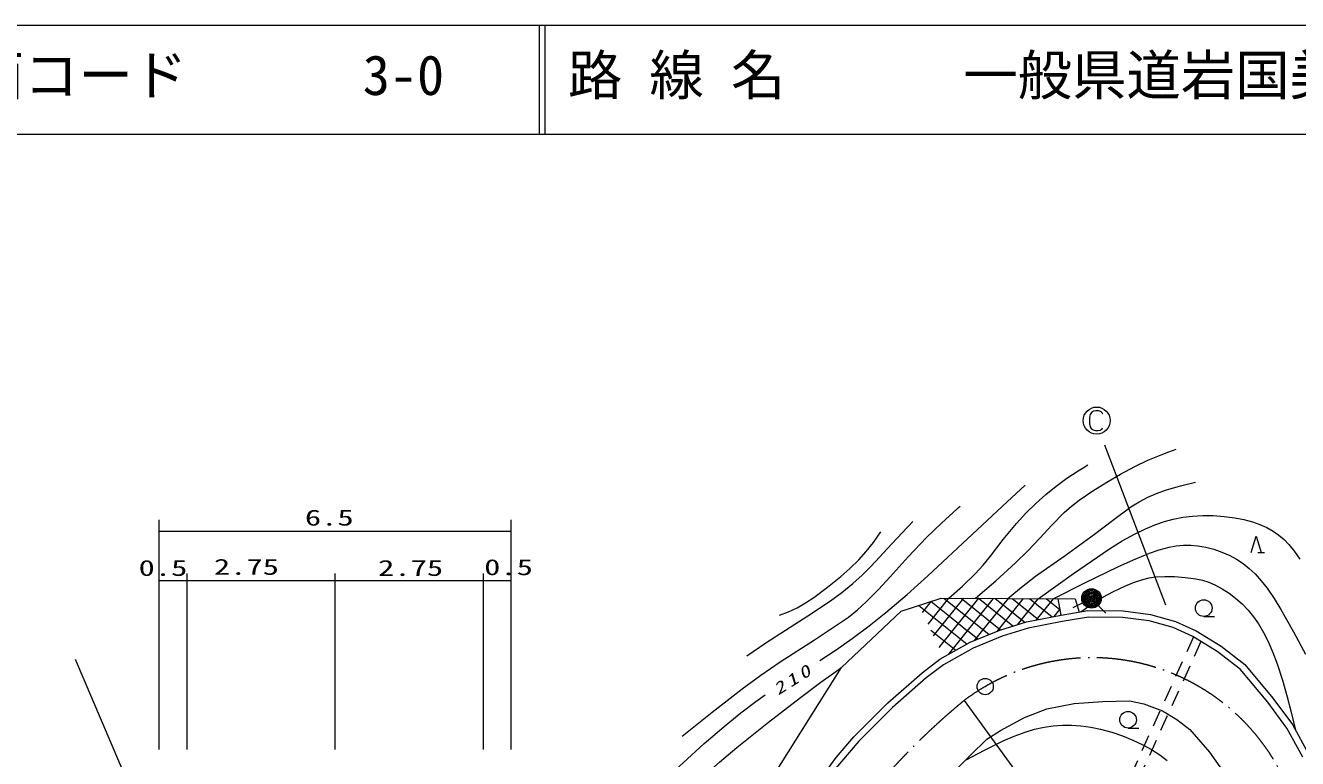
# Model space of a CAD drawing. Units: millimetres, scale not verified. Extents: x 57153 to 697153, y 5108 to 365108.
# Drawn here: x 147659 to 264618, y 297681 to 365108 of the extents above; entities that cross this region are included whole.
import ezdxf
from ezdxf.enums import TextEntityAlignment as Align

# ---------------------------------------------------------------- set-up
doc = ezdxf.new("R2010")
doc.units = ezdxf.units.MM
doc.header["$LTSCALE"] = 1000
doc.linetypes.add('USER1', pattern=[7.000001, 5.508197, -0.688525, 0.114754, -0.688525])
doc.linetypes.add('USER2', pattern=[2.5, 1.5, -1])
for name, color, linetype, lineweight in [('S-SUV', 7, 'Continuous', 13), ('S-SUV-HICN', 1, 'Continuous', 13), ('S-SUV-LWCN', 7, 'Continuous', 13)]:
    doc.layers.add(name, color=color, linetype=linetype, lineweight=lineweight)
doc.styles.add('ＭＳ ゴシック', font='')
doc.styles.get('ＭＳ ゴシック').set_extended_font_data('MS Gothic')

# ---------------------------------------------------------------- blocks, each defined once
blk = doc.blocks.new('BUHIN15')
at = {"color": 7, "linetype": 'Continuous', "lineweight": 13}
blk.add_lwpolyline([(550, 594), (500, 712), (412, 800), (294, 869), (150, 906), (-94, 906), (-288, 869), (-488, 731), (-606, 556), (-656, 306), (-656, -306), (-606, -569), (-512, -725), (-331, -856), (-106, -906), (131, -906), (312, -888), (406, -831), (494, -750), (531, -662)], dxfattribs=at)
blk.add_circle((0, 0), 1244, dxfattribs=at)
blk = doc.blocks.new('BUHIN16')
at = {"color": 7, "linetype": 'Continuous', "lineweight": 13}
blk.add_line((146, -746), (746, -746), dxfattribs=at)
blk.add_lwpolyline([(-458, -746), (0, 750), (458, -746)], dxfattribs=at)
blk = doc.blocks.new('BUHIN17')
at = {"color": 7, "linetype": 'Continuous', "lineweight": 13}
blk.add_line((0, -765), (995, -765), dxfattribs=at)
blk.add_circle((0, 0), 765, dxfattribs=at)
blk = doc.blocks.new('BUHIN18')
at = {"color": 7, "linetype": 'Continuous', "lineweight": 13}
for radius in [896, 792, 688, 580, 477, 351, 243, 140, 27]:
    blk.add_circle((0, 0), radius, dxfattribs=at)
blk = doc.blocks.new('BUHIN19')
at = {"color": 7, "linetype": 'Continuous', "lineweight": 13}
for radius in [746, 22.5]:
    blk.add_circle((0, 0), radius, dxfattribs=at)

msp = doc.modelspace()

# ---------------------------------------------------------------- linework, layer by layer
at = {"layer": 'S-SUV'}
for p, q in [((697153, 365108), (57153, 365108)), ((194903, 365108), (194903, 355108)), ((195403, 365108), (195403, 355108)), ((57153, 355108), (697153, 355108)), ((246870, 326525), (252488, 311811)), ((159925, 319646), (159925, 298515)), ((192288, 319646), (192288, 298515)), ((159925, 318589), (192288, 318589)), ((162483, 314697), (162483, 298515)), ((176106, 314697), (176106, 298515)), ((189730, 314697), (189730, 298515)), ((192288, 314030), (159925, 314030)), ((228162, 311230), (231848, 312445)), ((230643, 310048), (232571, 312440)), ((231157, 308979), (233940, 312431)), ((231672, 307910), (235309, 312422)), ((231848, 312445), (244167, 312364)), ((232102, 312443), (236267, 309086)), ((232520, 307256), (236678, 312413)), ((233675, 312433), (237304, 309507)), ((234928, 308536), (238046, 312404)), ((238427, 309860), (235248, 312422)), ((236821, 312412), (239550, 310212)), ((236985, 309381), (239415, 312395)), ((238394, 312402), (240792, 310469)), ((238856, 309994), (240784, 312386)), ((239968, 312391), (242051, 310712)), ((242153, 312377), (240582, 310428)), ((241541, 312381), (242762, 311396)), ((242579, 312374), (242861, 310868)), ((244167, 312364), (244533, 311157)), ((222695, 306067), (228162, 311230)), ((229812, 311773), (234235, 308208)), ((230128, 311116), (230964, 312153)), ((230919, 312139), (232607, 310778)), ((242748, 311408), (242211, 310742)), ((242876, 310871), (245338, 311295)), ((244865, 312006), (243970, 311558)), ((245338, 311295), (248582, 311267)), ((246295, 311761), (246989, 311041)), ((248582, 311267), (251089, 310925)), ((232607, 310778), (233441, 310105)), ((233441, 310105), (234275, 309433)), ((237257, 309492), (239689, 310256)), ((239689, 310256), (242876, 310871)), ((242984, 310281), (239836, 309673)), ((245386, 310695), (242984, 310281)), ((248538, 310667), (245386, 310695)), ((250968, 310336), (248538, 310667)), ((253177, 309728), (250968, 310336)), ((251089, 310925), (253382, 310294)), ((253382, 310294), (255282, 309431)), ((230912, 309488), (233208, 307638)), ((235233, 308661), (234275, 309433)), ((234530, 308372), (237257, 309492)), ((237461, 308928), (234791, 307831)), ((239836, 309673), (237461, 308928)), ((255000, 308900), (253177, 309728)), ((257241, 307519), (255000, 308900)), ((255282, 309431), (257583, 308013)), ((231726, 306815), (234530, 308372)), ((234791, 307831), (232057, 306312)), ((257583, 308013), (259758, 306324)), ((157144, 295346), (152251, 306801)), ((230102, 305561), (231726, 306815)), ((259339, 305890), (257241, 307519)), ((215081, 293957), (222695, 306067)), ((226953, 302802), (230102, 305561)), ((232057, 306312), (230483, 305097)), ((261880, 302853), (259339, 305890)), ((259758, 306324), (262351, 303224)), ((230483, 305097), (227363, 302363)), ((233961, 303021), (244582, 288431)), ((244084, 302747), (246730, 302940)), ((246730, 302940), (249165, 302995)), ((249165, 302995), (250488, 302719)), ((262351, 303224), (264153, 300802)), ((223830, 299679), (226953, 302802)), ((227363, 302363), (224270, 299271)), ((239508, 301451), (241575, 302251)), ((241575, 302251), (244084, 302747)), ((250488, 302719), (252197, 302058)), ((252197, 302058), (253520, 301286)), ((263647, 300478), (261880, 302853)), ((237303, 300266), (239508, 301451)), ((253520, 301286), (254705, 300349)), ((264153, 300802), (265651, 298060)), ((222205, 297784), (223830, 299679)), ((234546, 297978), (236062, 299467)), ((236062, 299467), (237303, 300266)), ((254705, 300349), (256525, 298254)), ((265110, 297799), (263647, 300478)), ((224270, 299271), (221785, 296371)), ((256525, 298254), (258261, 295773)), ((219745, 294447), (222205, 297784)), ((230816, 294232), (234546, 297978))]:
    msp.add_line(p, q, dxfattribs=at)
at = {"layer": 'S-SUV', "linetype": 'USER2'}
for p, q in [((255052, 308868), (249267, 296097)), ((255739, 308445), (249996, 295767))]:
    msp.add_line(p, q, dxfattribs=at)
at = {"layer": 'S-SUV', "linetype": 'USER1'}
for centre, radius, start, end in [((245723, 287407), 19548, 11.01286, 126.99045), ((274936, 253219), 64491, 129.44632, 146.1416)]:
    msp.add_arc(centre, radius, start, end, dxfattribs=at)
at = {"layer": 'S-SUV-HICN'}
for points in [[(220681, 306714), (222185, 307691), (223660, 308721), (225227, 309899), (226757, 311125), (228711, 312781), (230630, 314488), (234287, 317876), (237928, 321293), (238745, 322056), (239570, 322826)], [(242153, 312377), (245110, 313881), (248091, 315329), (249533, 315971), (251014, 316564), (251897, 316873), (252805, 317127), (253462, 317254), (254136, 317322), (254794, 317320), (255452, 317257), (256186, 317124), (256920, 316928), (257665, 316668), (258384, 316354), (259009, 316020), (259608, 315632), (260181, 315172), (260713, 314667), (261286, 314033), (261818, 313355), (262469, 312404), (263081, 311403), (264245, 309341), (265340, 307278)], [(200693, 290605), (204413, 293921), (208116, 297289), (210070, 299057), (212069, 300784), (213419, 301877), (214805, 302921), (215235, 303228), (215676, 303534)]]:
    msp.add_lwpolyline(points, dxfattribs=at)
at = {"layer": 'S-SUV-LWCN'}
for points in [[(235015, 312424), (236864, 314022), (238684, 315674), (239822, 316784), (240927, 317944), (242018, 319144), (243149, 320299), (243828, 320897), (244553, 321456), (245796, 322295), (247076, 323087), (248350, 323845), (249657, 324553), (250860, 325113), (252089, 325619), (252770, 325883), (253453, 326143)], [(232571, 312440), (233803, 313542), (234989, 314684), (235713, 315466), (236392, 316288), (237565, 317819), (238787, 319315), (239641, 320243), (240544, 321136), (241467, 321965), (242429, 322748), (243420, 323475), (244444, 324152), (244894, 324431), (245348, 324704)], [(237991, 312402), (239235, 313447), (240517, 314446), (243247, 316361), (245941, 318324), (247594, 319590), (249297, 320819), (250052, 321292), (250842, 321716), (251643, 322067), (252477, 322366), (253845, 322760), (255236, 323100)], [(208050, 299754), (210787, 301949), (213569, 304103), (215284, 305363), (217041, 306579), (220192, 308599), (223323, 310678), (224166, 311362), (224970, 312091), (226090, 313220), (227170, 314393), (228822, 316222), (230512, 318005), (231887, 319339), (233312, 320638), (233447, 320757), (233589, 320883)], [(213974, 307121), (215729, 308329), (217531, 309496), (219607, 310813), (221665, 312189), (222714, 312960), (223724, 313777), (224590, 314560), (225414, 315388), (227308, 317441), (229237, 319469)], [(240757, 312371), (244023, 314698), (247324, 316977), (248490, 317691), (249688, 318354), (250624, 318813), (251583, 319217), (252377, 319493), (253188, 319710), (254062, 319871), (254958, 319974), (255911, 320028), (256871, 320021), (257858, 319958), (258840, 319834), (259668, 319675), (260490, 319455), (261151, 319223), (261800, 318932), (262368, 318610), (262911, 318233), (263382, 317830), (263818, 317377), (264345, 316721), (264825, 316027)], [(216986, 310868), (217805, 311181), (218605, 311553), (219383, 311994), (220141, 312494), (221396, 313430), (222624, 314421), (223464, 315162), (224267, 315950), (224963, 316728), (225615, 317547), (225971, 318030), (226318, 318520)], [(244699, 311185), (245688, 311881), (246708, 312525), (247709, 313059), (248741, 313542), (249547, 313879), (250379, 314162), (250968, 314304), (251578, 314388), (252426, 314429), (253292, 314411), (254280, 314345), (255263, 314220), (255867, 314090), (256455, 313902), (257077, 313632), (257686, 313303), (258317, 312892), (258923, 312426), (259512, 311897), (260064, 311319), (260564, 310707), (261016, 310057), (261490, 309269), (261917, 308443), (262359, 307439), (262748, 306403), (263241, 304884), (263676, 303346), (264060, 301834), (264424, 300307)], [(194263, 282609), (196010, 283717), (197733, 284880), (199120, 285894), (200480, 286963), (201849, 288117), (203179, 289316), (204986, 291071), (206757, 292876), (208310, 294445), (209904, 295970), (211459, 297349), (213054, 298684), (215974, 301020), (218931, 303308), (220801, 304695), (222695, 306067)], [(234139, 297570), (235832, 298467), (237558, 299315), (238550, 299743), (239571, 300117), (240433, 300371), (241312, 300568), (242153, 300695), (243003, 300763), (243841, 300761), (244677, 300699), (245599, 300566), (246515, 300373), (247529, 300096), (248528, 299760), (249481, 299376), (250405, 298940), (251192, 298506), (251955, 298016), (252618, 297516)]]:
    msp.add_lwpolyline(points, dxfattribs=at)

# ---------------------------------------------------------------- block references
at = {"layer": 'S-SUV'}
for name, p in [('BUHIN15', (246153, 328766)), ('BUHIN16', (260822, 317371)), ('BUHIN18', (245670, 312408)), ('BUHIN17', (255992, 311518)), ('BUHIN19', (235900, 304301)), ('BUHIN17', (249030, 301251))]:
    msp.add_blockref(name, p, dxfattribs=at)

# ---------------------------------------------------------------- texts
at = {"layer": 'S-SUV', "style": 'ＭＳ ゴシック'}
for s, p in [('図面コード', (137533, 357608)), ('路 線 名', (197533, 357608)), ('一般県道岩国美和線', (233887, 357608)), ('3-0', (178674, 357608))]:
    msp.add_text(s, height=3666, dxfattribs=at).set_placement(p, align=Align.BOTTOM_LEFT)
at = {"layer": 'S-SUV', "style": 'ＭＳ ゴシック', "width": 1.5}
for s, p in [('6.5', (173350, 318667)), ('0.5', (158062, 314039)), ('2.75', (164985, 314141)), ('2.75', (180083, 314039)), ('0.5', (189831, 314109))]:
    msp.add_text(s, height=1466, dxfattribs=at).set_placement(p, align=Align.BOTTOM_LEFT)
at = {"layer": 'S-SUV', "insert": (216869, 303453), "char_height": 1100, "attachment_point": 7, "rotation": 32, "style": 'ＭＳ ゴシック'}
msp.add_mtext('\\T1.33;\\W1.35;\\Q15;210', dxfattribs=at)

doc.saveas('drawing.dxf')
